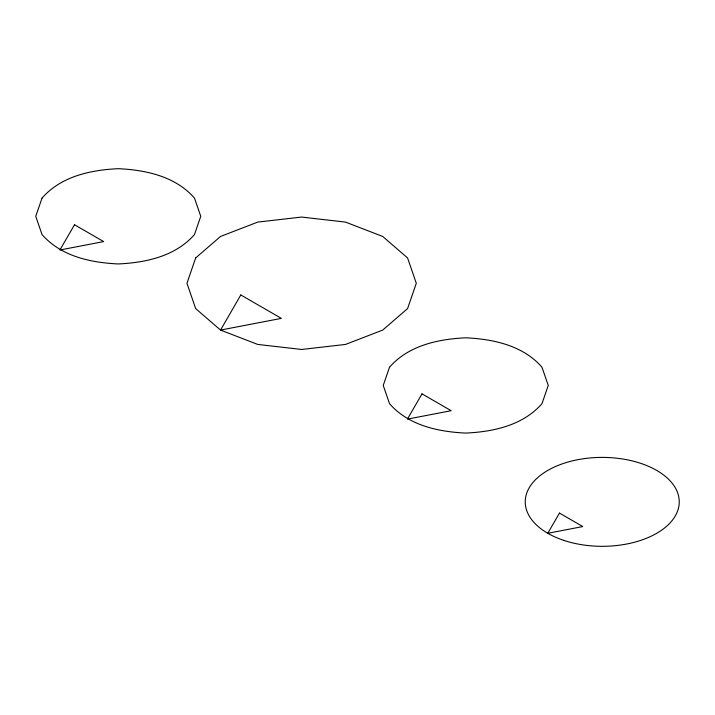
<?xml version="1.0" encoding="UTF-8"?>
<svg xmlns="http://www.w3.org/2000/svg" width="715" height="715" viewBox="0 0 715 715"><rect width="100%" height="100%" fill="white"/><g stroke="black" fill="none" stroke-linecap="round" stroke-linejoin="round"><path stroke-width="1.07" d="M42.033 198.091L35.75 216.314L42.033 234.547C61.106 256.319 90.528 262.655 118.261 263.951C145.985 262.655 175.407 256.319 194.48 234.547L200.763 216.314L194.48 198.091C175.407 176.319 145.985 169.982 118.261 168.686C90.528 169.982 61.106 176.319 42.033 198.091M195.678 257.927L186.955 283.265L195.678 308.603L220.542 330.08L257.74 344.433L301.623 349.474L345.515 344.433L382.713 330.08L407.577 308.603L416.3 283.265L407.577 257.927L382.713 236.451L345.515 222.097L301.623 217.056L257.74 222.097L220.542 236.451L195.678 257.927M389.523 367.215L383.24 385.439L389.523 403.671C408.605 425.443 438.027 431.78 465.751 433.076C493.475 431.78 522.897 425.443 541.979 403.671L548.253 385.439L541.979 367.215C522.897 345.434 493.475 339.107 465.751 337.811C438.027 339.107 408.605 345.434 389.523 367.215M74.503 224.742L59.917 250L103.675 241.581L74.503 224.742M240.812 294.964L220.542 330.08L281.353 318.372L240.812 294.964M421.993 393.867L407.407 419.124L451.165 410.705L421.993 393.867M559.461 513.084L547.788 533.292L582.797 526.562L559.461 513.084M563.742 540.361A77.005 44.455 0 0 0 679.25 501.858A77.005 44.455 0 0 0 563.742 463.356A77.005 44.455 0 0 0 563.742 540.361"/></g></svg>
